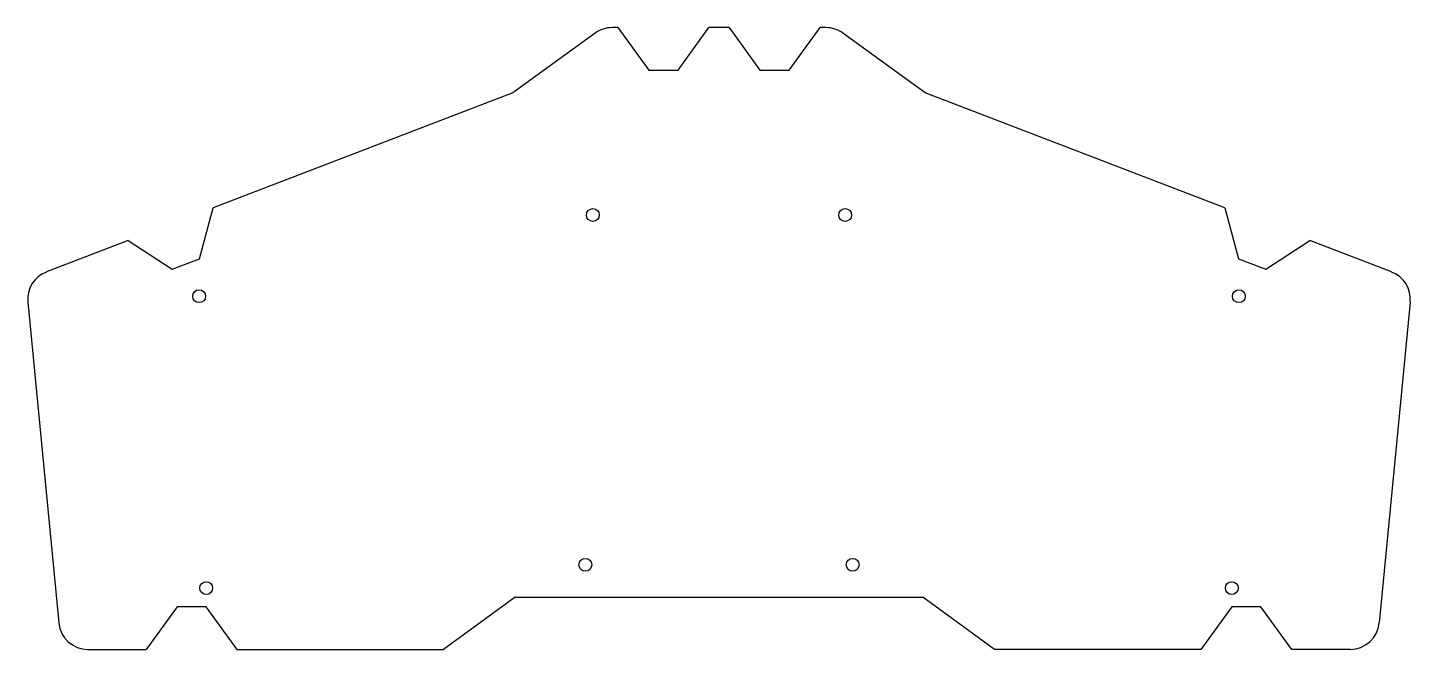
# Model space of a CAD drawing. Header units: metres. Extents: x -118 to 118, y -48 to 59.
import ezdxf

# ---------------------------------------------------------------- set-up
doc = ezdxf.new("R2010")
doc.units = ezdxf.units.M

msp = doc.modelspace()

# ---------------------------------------------------------------- linework, layer by layer
for p, q in [((-21.23, 57.82, -1.6), (-35.3, 47.6, -1.6)), ((-21.23, 57.82), (-35.3, 47.6)), ((-21.23, 57.82, -1.6), (-21.23, 57.82)), ((-17.3, 58.78, -1.6), (-18.3, 58.78, -1.6)), ((-17.3, 58.78), (-18.3, 58.78)), ((-18.3, 58.78, -1.6), (-18.3, 58.78)), ((-17.3, 58.78, -1.6), (-12.01, 51.49, -1.6)), ((-17.3, 58.78), (-12.01, 51.49)), ((-17.3, 58.78, -1.6), (-17.3, 58.78)), ((-7.01, 51.49, -1.6), (-1.72, 58.78, -1.6)), ((-7.01, 51.49), (-1.72, 58.78)), ((1.72, 58.78, -1.6), (-1.72, 58.78, -1.6)), ((1.72, 58.78), (-1.72, 58.78)), ((-1.72, 58.78, -1.6), (-1.72, 58.78)), ((1.72, 58.78, -1.6), (7.01, 51.49, -1.6)), ((1.72, 58.78), (7.01, 51.49)), ((1.72, 58.78, -1.6), (1.72, 58.78)), ((12.01, 51.49, -1.6), (17.3, 58.78, -1.6)), ((12.01, 51.49), (17.3, 58.78)), ((18.3, 58.78, -1.6), (17.3, 58.78, -1.6)), ((18.3, 58.78), (17.3, 58.78)), ((17.3, 58.78, -1.6), (17.3, 58.78)), ((18.3, 58.78), (18.3, 58.78, -1.6)), ((35.3, 47.6, -1.6), (21.23, 57.82, -1.6)), ((21.23, 57.82), (21.23, 57.82, -1.6)), ((35.3, 47.6), (21.23, 57.82)), ((-12.01, 51.49, -1.6), (-7.01, 51.49, -1.6)), ((-12.01, 51.49), (-7.01, 51.49)), ((-12.01, 51.49, -1.6), (-12.01, 51.49)), ((-7.01, 51.49, -1.6), (-7.01, 51.49)), ((7.01, 51.49, -1.6), (12.01, 51.49, -1.6)), ((7.01, 51.49), (12.01, 51.49)), ((7.01, 51.49, -1.6), (7.01, 51.49)), ((12.01, 51.49, -1.6), (12.01, 51.49)), ((-35.3, 47.6, -1.6), (-86.66, 27.89, -1.6)), ((-35.3, 47.6), (-86.66, 27.89)), ((-35.3, 47.6, -1.6), (-35.3, 47.6)), ((86.66, 27.89, -1.6), (35.3, 47.6, -1.6)), ((86.66, 27.89), (35.3, 47.6)), ((35.3, 47.6, -1.6), (35.3, 47.6)), ((-88.99, 19.2, -1.6), (-86.66, 27.89, -1.6)), ((-88.99, 19.2), (-86.66, 27.89)), ((-86.66, 27.89, -1.6), (-86.66, 27.89)), ((-22.71, 26.69, -1.6), (-22.71, 26.69)), ((22.71, 26.69, -1.6), (22.71, 26.69)), ((86.66, 27.89, -1.6), (88.99, 19.2, -1.6)), ((86.66, 27.89), (88.99, 19.2)), ((86.66, 27.89, -1.6), (86.66, 27.89)), ((-101.2, 22.31, -1.6), (-115.21, 16.93, -1.6)), ((-101.2, 22.31), (-115.21, 16.93)), ((-101.2, 22.31, -1.6), (-93.66, 17.4, -1.6)), ((-101.2, 22.31), (-93.66, 17.4)), ((-101.2, 22.31, -1.6), (-101.2, 22.31)), ((93.66, 17.4, -1.6), (101.2, 22.31, -1.6)), ((93.66, 17.4), (101.2, 22.31)), ((115.21, 16.93, -1.6), (101.2, 22.31, -1.6)), ((115.21, 16.93), (101.2, 22.31)), ((101.2, 22.31, -1.6), (101.2, 22.31)), ((-93.66, 17.4, -1.6), (-88.99, 19.2, -1.6)), ((-93.66, 17.4), (-88.99, 19.2)), ((-88.99, 19.2, -1.6), (-88.99, 19.2)), ((88.99, 19.2, -1.6), (93.66, 17.4, -1.6)), ((88.99, 19.2), (93.66, 17.4)), ((88.99, 19.2, -1.6), (88.99, 19.2)), ((-115.21, 16.93, -1.6), (-115.21, 16.93)), ((-93.66, 17.4, -1.6), (-93.66, 17.4)), ((93.66, 17.4, -1.6), (93.66, 17.4)), ((115.21, 16.93, -1.6), (115.21, 16.93)), ((-90.14, 12.78, -1.6), (-90.14, 12.78)), ((90.14, 12.78, -1.6), (90.14, 12.78)), ((-118.39, 11.78, -1.6), (-113.1, -43.17, -1.6)), ((-118.39, 11.78), (-113.1, -43.17)), ((-118.39, 11.78, -1.6), (-118.39, 11.78)), ((118.39, 11.78, -1.6), (113.1, -43.17, -1.6)), ((118.39, 11.78), (113.1, -43.17)), ((118.39, 11.78, -1.6), (118.39, 11.78)), ((-24, -33.22, -1.6), (-24, -33.22)), ((24, -33.22, -1.6), (24, -33.22)), ((-88.93, -37.21, -1.6), (-88.93, -37.21)), ((88.93, -37.21, -1.6), (88.93, -37.21)), ((-34.92, -38.77, -1.6), (-47.2, -47.7, -1.6)), ((-34.92, -38.77), (-47.2, -47.7)), ((-34.92, -38.77, -1.6), (34.92, -38.77, -1.6)), ((-34.92, -38.77), (34.92, -38.77)), ((-34.92, -38.77, -1.6), (-34.92, -38.77)), ((47.2, -47.7, -1.6), (34.92, -38.77, -1.6)), ((47.2, -47.7), (34.92, -38.77)), ((34.92, -38.77, -1.6), (34.92, -38.77)), ((-92.83, -40.41, -1.6), (-98.12, -47.7, -1.6)), ((-92.83, -40.41), (-98.12, -47.7)), ((-87.83, -40.41, -1.6), (-92.83, -40.41, -1.6)), ((-87.83, -40.41), (-92.83, -40.41)), ((-92.83, -40.41, -1.6), (-92.83, -40.41)), ((-82.54, -47.7, -1.6), (-87.83, -40.41, -1.6)), ((-82.54, -47.7), (-87.83, -40.41)), ((-87.83, -40.41, -1.6), (-87.83, -40.41)), ((87.83, -40.41, -1.6), (82.54, -47.7, -1.6)), ((87.83, -40.41), (82.54, -47.7)), ((92.83, -40.41, -1.6), (87.83, -40.41, -1.6)), ((92.83, -40.41), (87.83, -40.41)), ((87.83, -40.41, -1.6), (87.83, -40.41)), ((98.12, -47.7, -1.6), (92.83, -40.41, -1.6)), ((98.12, -47.7), (92.83, -40.41)), ((92.83, -40.41, -1.6), (92.83, -40.41)), ((-113.1, -43.17, -1.6), (-113.1, -43.17)), ((113.1, -43.17, -1.6), (113.1, -43.17)), ((-108.12, -47.7, -1.6), (-98.12, -47.7, -1.6)), ((-108.12, -47.7), (-98.12, -47.7)), ((-108.12, -47.7, -1.6), (-108.12, -47.7)), ((-98.12, -47.7, -1.6), (-98.12, -47.7)), ((-82.54, -47.7, -1.6), (-47.2, -47.7, -1.6)), ((-82.54, -47.7), (-47.2, -47.7)), ((-82.54, -47.7, -1.6), (-82.54, -47.7)), ((-47.2, -47.7, -1.6), (-47.2, -47.7)), ((82.54, -47.7, -1.6), (47.2, -47.7, -1.6)), ((82.54, -47.7), (47.2, -47.7)), ((47.2, -47.7, -1.6), (47.2, -47.7)), ((82.54, -47.7, -1.6), (82.54, -47.7)), ((108.12, -47.7, -1.6), (98.12, -47.7, -1.6)), ((108.12, -47.7), (98.12, -47.7)), ((98.12, -47.7, -1.6), (98.12, -47.7)), ((108.12, -47.7, -1.6), (108.12, -47.7))]:
    msp.add_line(p, q)
for centre in [(-21.61, 26.69, -1.6), (-21.61, 26.69), (21.61, 26.69, -1.6), (21.61, 26.69), (-89.04, 12.78, -1.6), (-89.04, 12.78), (89.04, 12.78, -1.6), (89.04, 12.78), (-22.9, -33.22, -1.6), (-22.9, -33.22), (22.9, -33.22, -1.6), (22.9, -33.22), (-87.83, -37.21, -1.6), (-87.83, -37.21), (87.83, -37.21, -1.6), (87.83, -37.21)]:
    msp.add_circle(centre, 1.1)
for centre, start, end in [((-18.3, 53.78, -1.6), 90, 126), ((-18.3, 53.78), 90, 126), ((18.3, 53.78, -1.6), 54, 90), ((18.3, 53.78), 54, 90), ((-113.42, 12.26, -1.6), 111, 185.5), ((-113.42, 12.26), 111, 185.5), ((113.42, 12.26, -1.6), -5.5, 69), ((113.42, 12.26), -5.5, 69), ((-108.12, -42.7, -1.6), 185.5, 270), ((-108.12, -42.7), 185.5, 270), ((108.12, -42.7, -1.6), -90, -5.5), ((108.12, -42.7), -90, -5.5)]:
    msp.add_arc(centre, 5, start, end)

doc.saveas('drawing.dxf')
